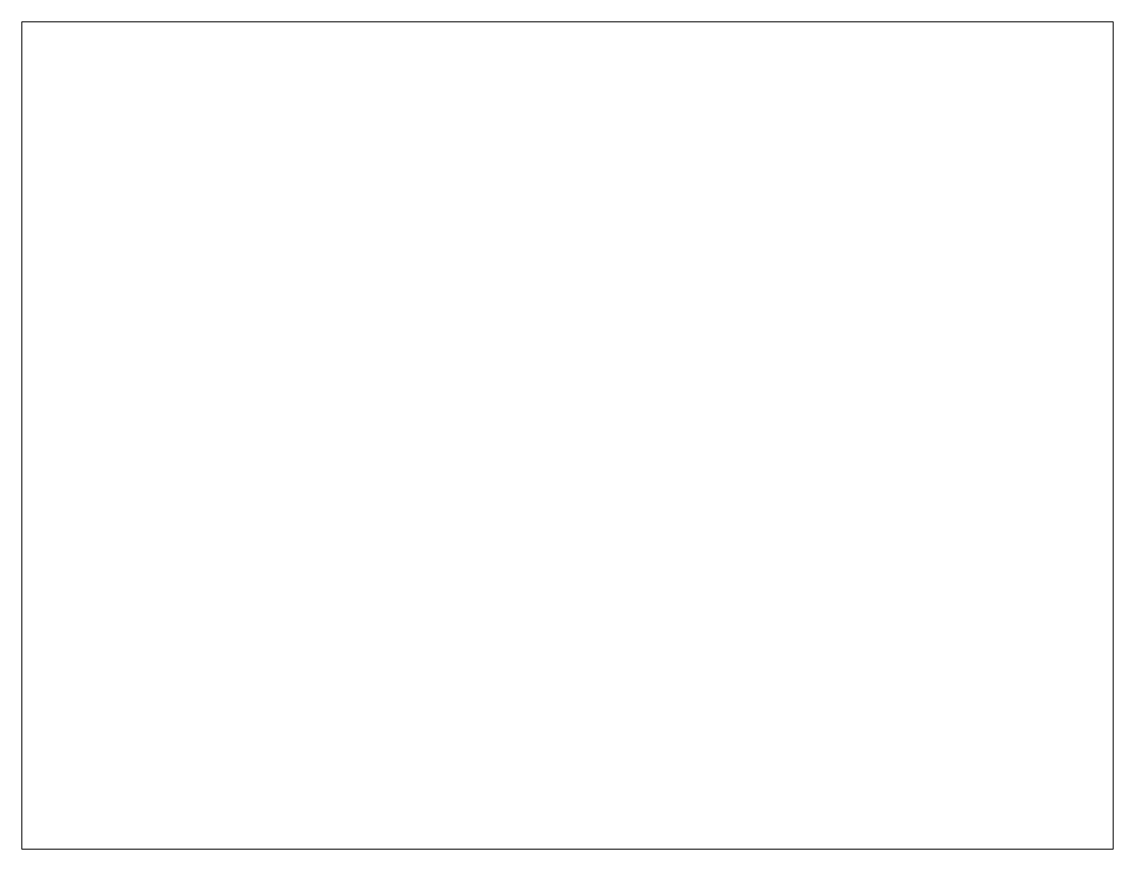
# Model space of a CAD drawing. Extents: x 2688628 to 2691674, y 1253322 to 1255630.
import ezdxf

# ---------------------------------------------------------------- set-up
doc = ezdxf.new("R2010")
doc.units = 0

msp = doc.modelspace()

# ---------------------------------------------------------------- linework, layer by layer
at = {"color": 1, "linetype": 'Continuous', "lineweight": 0}
msp.add_lwpolyline([(2688628.044, 1255629.886), (2691674.035, 1255629.886), (2691674.035, 1253321.743), (2688628.044, 1253321.743)], close=True, dxfattribs=at)

doc.saveas('drawing.dxf')
